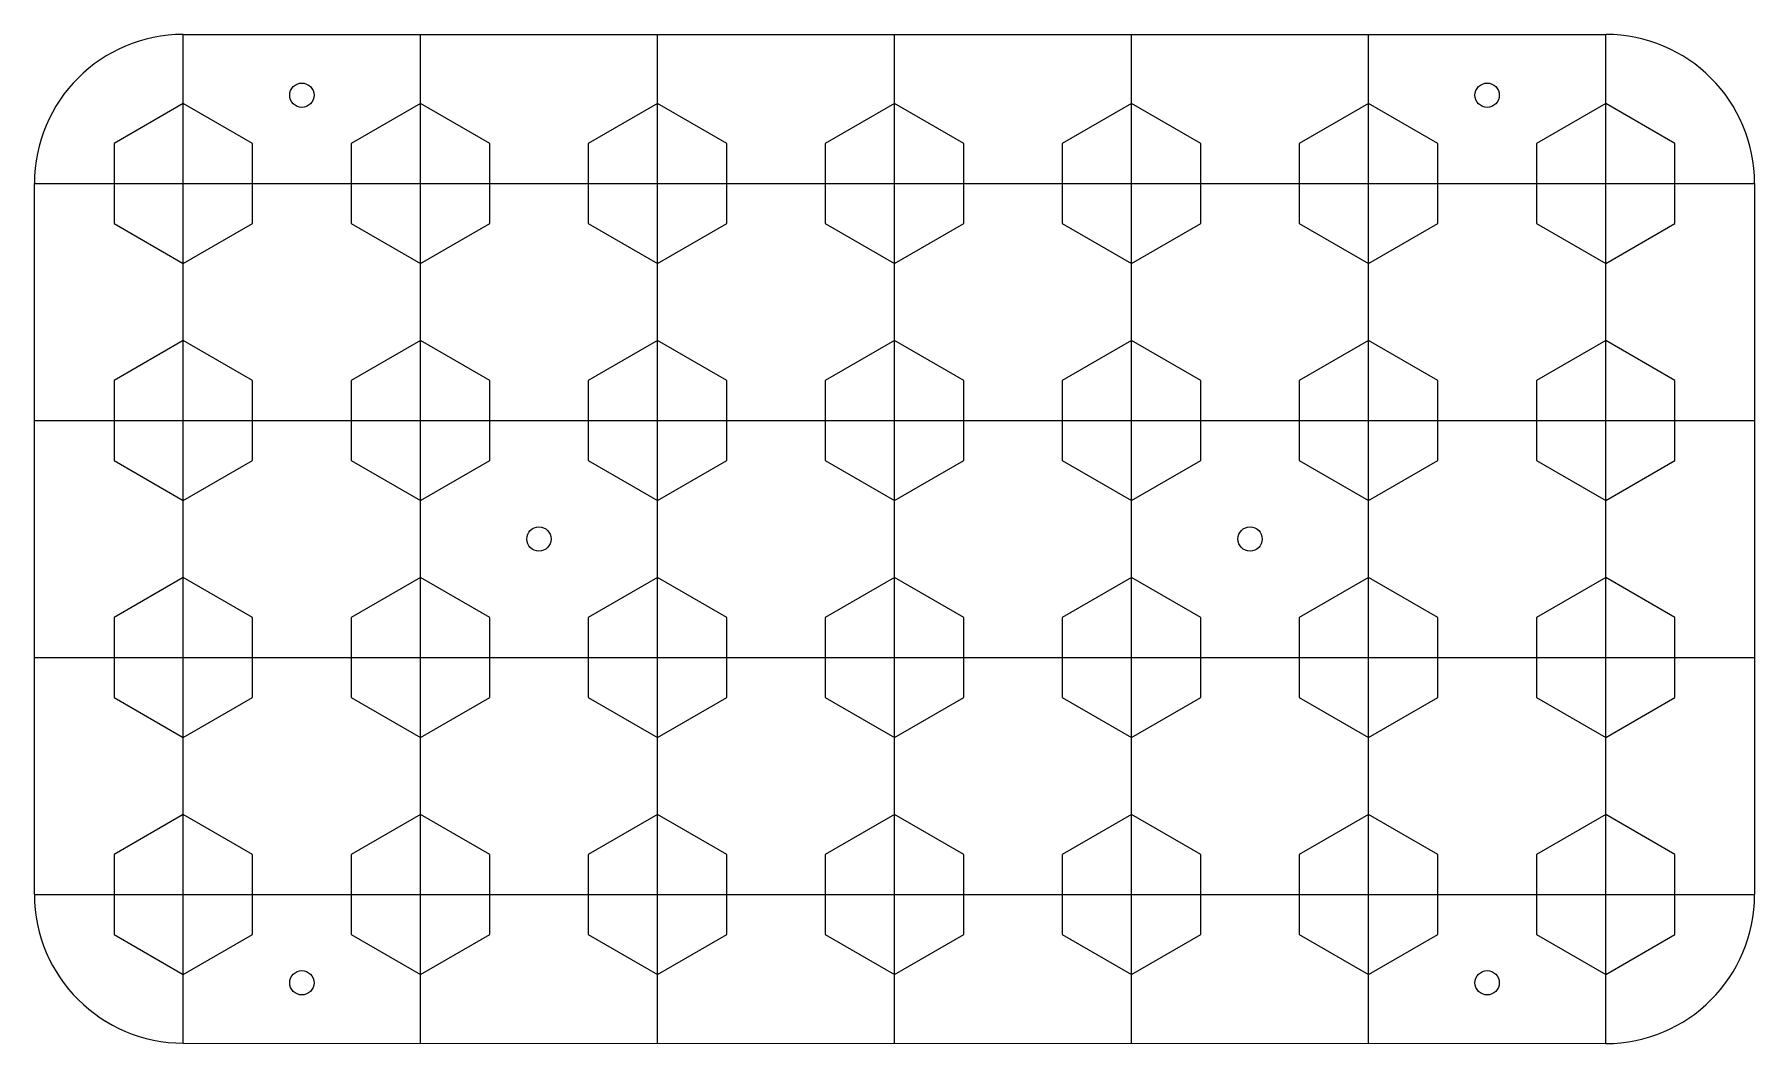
# Model space of a CAD drawing. Header units: millimetres. Extents: x 0 to 142, y 0 to 83.
import ezdxf

# ---------------------------------------------------------------- set-up
doc = ezdxf.new("R2010")
doc.units = ezdxf.units.MM
doc.layers.get('0').update_dxf_attribs({"lineweight": 25, "true_color": 0xffffff})

msp = doc.modelspace()

# ---------------------------------------------------------------- linework, layer by layer
for p, q in [((12.25, 83), (129.25, 83)), ((12.25, 0.04), (12.25, 83)), ((31.75, 0), (31.75, 83)), ((51.25, 0), (51.25, 83)), ((70.75, 0), (70.75, 83)), ((90.25, 0), (90.25, 83)), ((109.75, 0), (109.75, 83)), ((129.25, 0), (129.25, 83)), ((12.25, 77.33), (6.55, 74.04)), ((17.95, 74.04), (12.25, 77.33)), ((31.75, 77.33), (26.05, 74.04)), ((37.45, 74.04), (31.75, 77.33)), ((51.25, 77.33), (45.55, 74.04)), ((56.95, 74.04), (51.25, 77.33)), ((70.75, 77.33), (65.05, 74.04)), ((76.45, 74.04), (70.75, 77.33)), ((90.25, 77.33), (84.55, 74.04)), ((95.95, 74.04), (90.25, 77.33)), ((109.75, 77.33), (104.05, 74.04)), ((115.45, 74.04), (109.75, 77.33)), ((129.25, 77.33), (123.55, 74.04)), ((134.95, 74.04), (129.25, 77.33)), ((6.55, 74.04), (6.55, 67.46)), ((17.95, 67.46), (17.95, 74.04)), ((26.05, 74.04), (26.05, 67.46)), ((37.45, 67.46), (37.45, 74.04)), ((45.55, 74.04), (45.55, 67.46)), ((56.95, 67.46), (56.95, 74.04)), ((65.05, 74.04), (65.05, 67.46)), ((76.45, 67.46), (76.45, 74.04)), ((84.55, 74.04), (84.55, 67.46)), ((95.95, 67.46), (95.95, 74.04)), ((104.05, 74.04), (104.05, 67.46)), ((115.45, 67.46), (115.45, 74.04)), ((123.55, 74.04), (123.55, 67.46)), ((134.95, 67.46), (134.95, 74.04)), ((0, 12.25), (0, 70.75)), ((0, 70.75), (141.5, 70.75)), ((141.5, 70.75), (141.5, 12.25)), ((6.55, 67.46), (12.25, 64.17)), ((12.25, 64.17), (17.95, 67.46)), ((26.05, 67.46), (31.75, 64.17)), ((31.75, 64.17), (37.45, 67.46)), ((45.55, 67.46), (51.25, 64.17)), ((51.25, 64.17), (56.95, 67.46)), ((65.05, 67.46), (70.75, 64.17)), ((70.75, 64.17), (76.45, 67.46)), ((84.55, 67.46), (90.25, 64.17)), ((90.25, 64.17), (95.95, 67.46)), ((104.05, 67.46), (109.75, 64.17)), ((109.75, 64.17), (115.45, 67.46)), ((123.55, 67.46), (129.25, 64.17)), ((129.25, 64.17), (134.95, 67.46)), ((12.25, 57.83), (6.55, 54.54)), ((17.95, 54.54), (12.25, 57.83)), ((31.75, 57.83), (26.05, 54.54)), ((37.45, 54.54), (31.75, 57.83)), ((51.25, 57.83), (45.55, 54.54)), ((56.95, 54.54), (51.25, 57.83)), ((70.75, 57.83), (65.05, 54.54)), ((76.45, 54.54), (70.75, 57.83)), ((90.25, 57.83), (84.55, 54.54)), ((95.95, 54.54), (90.25, 57.83)), ((109.75, 57.83), (104.05, 54.54)), ((115.45, 54.54), (109.75, 57.83)), ((129.25, 57.83), (123.55, 54.54)), ((134.95, 54.54), (129.25, 57.83)), ((6.55, 54.54), (6.55, 47.96)), ((17.95, 47.96), (17.95, 54.54)), ((26.05, 54.54), (26.05, 47.96)), ((37.45, 47.96), (37.45, 54.54)), ((45.55, 54.54), (45.55, 47.96)), ((56.95, 47.96), (56.95, 54.54)), ((65.05, 54.54), (65.05, 47.96)), ((76.45, 47.96), (76.45, 54.54)), ((84.55, 54.54), (84.55, 47.96)), ((95.95, 47.96), (95.95, 54.54)), ((104.05, 54.54), (104.05, 47.96)), ((115.45, 47.96), (115.45, 54.54)), ((123.55, 54.54), (123.55, 47.96)), ((134.95, 47.96), (134.95, 54.54)), ((0, 51.25), (141.5, 51.25)), ((6.55, 47.96), (12.25, 44.67)), ((12.25, 44.67), (17.95, 47.96)), ((26.05, 47.96), (31.75, 44.67)), ((31.75, 44.67), (37.45, 47.96)), ((45.55, 47.96), (51.25, 44.67)), ((51.25, 44.67), (56.95, 47.96)), ((65.05, 47.96), (70.75, 44.67)), ((70.75, 44.67), (76.45, 47.96)), ((84.55, 47.96), (90.25, 44.67)), ((90.25, 44.67), (95.95, 47.96)), ((104.05, 47.96), (109.75, 44.67)), ((109.75, 44.67), (115.45, 47.96)), ((123.55, 47.96), (129.25, 44.67)), ((129.25, 44.67), (134.95, 47.96)), ((12.25, 38.33), (6.55, 35.04)), ((17.95, 35.04), (12.25, 38.33)), ((31.75, 38.33), (26.05, 35.04)), ((37.45, 35.04), (31.75, 38.33)), ((51.25, 38.33), (45.55, 35.04)), ((56.95, 35.04), (51.25, 38.33)), ((70.75, 38.33), (65.05, 35.04)), ((76.45, 35.04), (70.75, 38.33)), ((90.25, 38.33), (84.55, 35.04)), ((95.95, 35.04), (90.25, 38.33)), ((109.75, 38.33), (104.05, 35.04)), ((115.45, 35.04), (109.75, 38.33)), ((129.25, 38.33), (123.55, 35.04)), ((134.95, 35.04), (129.25, 38.33)), ((6.55, 35.04), (6.55, 28.46)), ((17.95, 28.46), (17.95, 35.04)), ((26.05, 35.04), (26.05, 28.46)), ((37.45, 28.46), (37.45, 35.04)), ((45.55, 35.04), (45.55, 28.46)), ((56.95, 28.46), (56.95, 35.04)), ((65.05, 35.04), (65.05, 28.46)), ((76.45, 28.46), (76.45, 35.04)), ((84.55, 35.04), (84.55, 28.46)), ((95.95, 28.46), (95.95, 35.04)), ((104.05, 35.04), (104.05, 28.46)), ((115.45, 28.46), (115.45, 35.04)), ((123.55, 35.04), (123.55, 28.46)), ((134.95, 28.46), (134.95, 35.04)), ((0, 31.75), (141.5, 31.75)), ((6.55, 28.46), (12.25, 25.17)), ((12.25, 25.17), (17.95, 28.46)), ((26.05, 28.46), (31.75, 25.17)), ((31.75, 25.17), (37.45, 28.46)), ((45.55, 28.46), (51.25, 25.17)), ((51.25, 25.17), (56.95, 28.46)), ((65.05, 28.46), (70.75, 25.17)), ((70.75, 25.17), (76.45, 28.46)), ((84.55, 28.46), (90.25, 25.17)), ((90.25, 25.17), (95.95, 28.46)), ((104.05, 28.46), (109.75, 25.17)), ((109.75, 25.17), (115.45, 28.46)), ((123.55, 28.46), (129.25, 25.17)), ((129.25, 25.17), (134.95, 28.46)), ((12.25, 18.83), (6.55, 15.54)), ((17.95, 15.54), (12.25, 18.83)), ((31.75, 18.83), (26.05, 15.54)), ((37.45, 15.54), (31.75, 18.83)), ((51.25, 18.83), (45.55, 15.54)), ((56.95, 15.54), (51.25, 18.83)), ((70.75, 18.83), (65.05, 15.54)), ((76.45, 15.54), (70.75, 18.83)), ((90.25, 18.83), (84.55, 15.54)), ((95.95, 15.54), (90.25, 18.83)), ((109.75, 18.83), (104.05, 15.54)), ((115.45, 15.54), (109.75, 18.83)), ((129.25, 18.83), (123.55, 15.54)), ((134.95, 15.54), (129.25, 18.83)), ((6.55, 15.54), (6.55, 8.96)), ((17.95, 8.96), (17.95, 15.54)), ((26.05, 15.54), (26.05, 8.96)), ((37.45, 8.96), (37.45, 15.54)), ((45.55, 15.54), (45.55, 8.96)), ((56.95, 8.96), (56.95, 15.54)), ((65.05, 15.54), (65.05, 8.96)), ((76.45, 8.96), (76.45, 15.54)), ((84.55, 15.54), (84.55, 8.96)), ((95.95, 8.96), (95.95, 15.54)), ((104.05, 15.54), (104.05, 8.96)), ((115.45, 8.96), (115.45, 15.54)), ((123.55, 15.54), (123.55, 8.96)), ((134.95, 8.96), (134.95, 15.54)), ((0, 12.25), (141.5, 12.25)), ((6.55, 8.96), (12.25, 5.67)), ((12.25, 5.67), (17.95, 8.96)), ((26.05, 8.96), (31.75, 5.67)), ((31.75, 5.67), (37.45, 8.96)), ((45.55, 8.96), (51.25, 5.67)), ((51.25, 5.67), (56.95, 8.96)), ((65.05, 8.96), (70.75, 5.67)), ((70.75, 5.67), (76.45, 8.96)), ((84.55, 8.96), (90.25, 5.67)), ((90.25, 5.67), (95.95, 8.96)), ((104.05, 8.96), (109.75, 5.67)), ((109.75, 5.67), (115.45, 8.96)), ((123.55, 8.96), (129.25, 5.67)), ((129.25, 5.67), (134.95, 8.96)), ((12.25, 0.04), (129.25, 0)), ((90.25, 0), (90.25, 0))]:
    msp.add_line(p, q)
for centre in [(22, 78), (119.5, 78), (41.5, 41.5), (100, 41.5), (22, 5), (119.5, 5)]:
    msp.add_circle(centre, 1)
for centre, start, end in [((12.25, 70.75), 90, 180), ((129.25, 70.75), 0, 90), ((12.25, 12.29), 180.1871, 270.0003), ((129.25, 12.25), 270, 359.9823)]:
    msp.add_arc(centre, 12.25, start, end)

doc.saveas('drawing.dxf')
